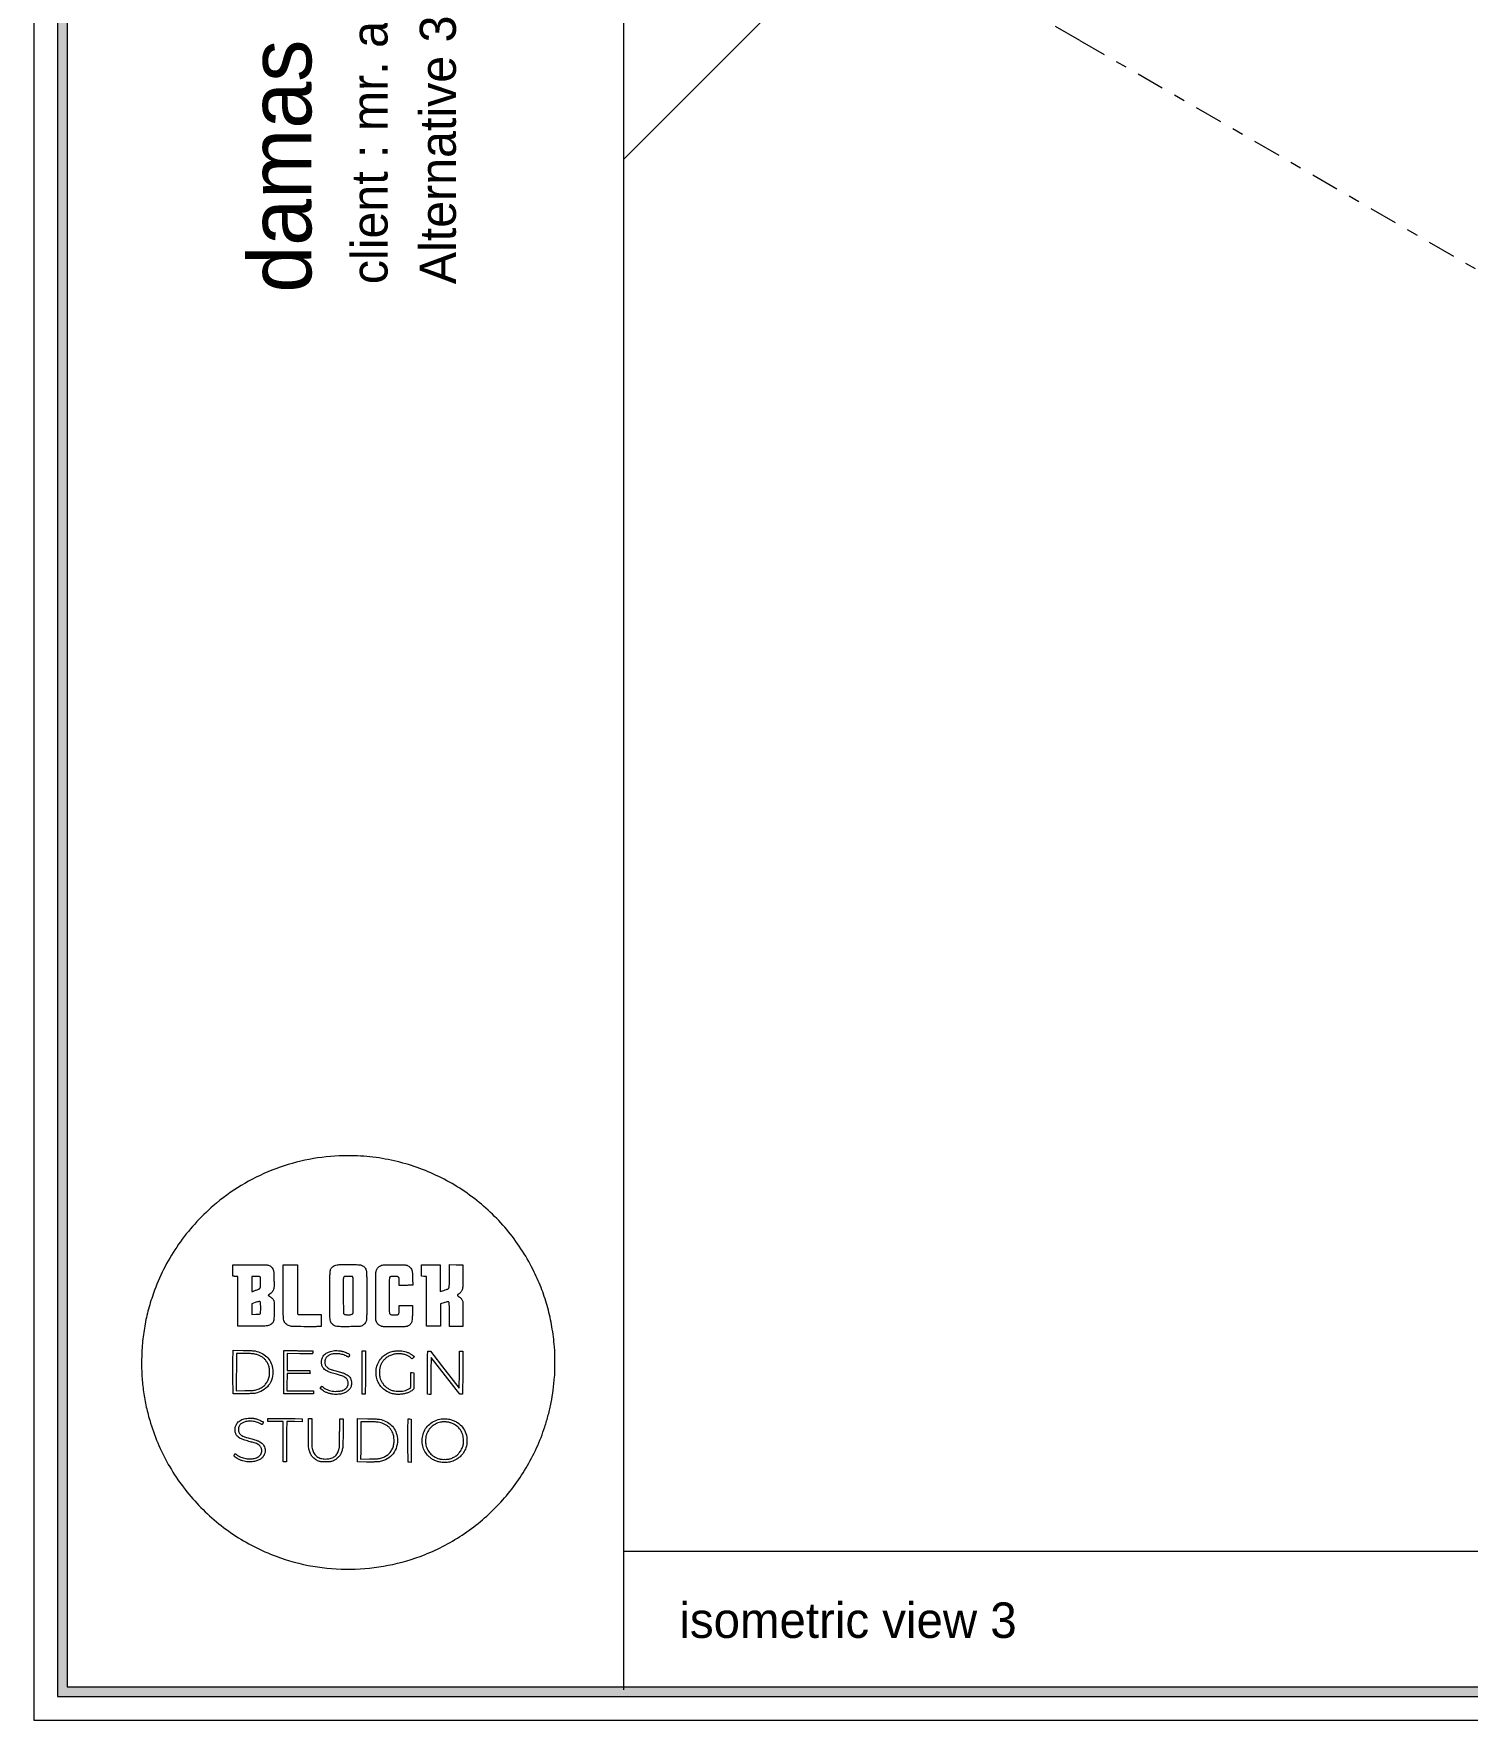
# Model space of a CAD drawing. Header units: metres. Extents: x 294 to 1101, y -498 to -355.
# Drawn here: x 975.54 to 988.33, y -414.34 to -399.29 of the extents above; entities that cross this region are included whole.
import ezdxf

# ---------------------------------------------------------------- set-up
doc = ezdxf.new("R2010")
doc.units = ezdxf.units.M
doc.linetypes.add('DASHDOT2', pattern=[0.5, 0.25, -0.125, 0, -0.125])
doc.layers.add('19-JARDINERIA', color=80, linetype='Continuous', lineweight=0)
doc.layers.add('roof', color=16, linetype='DASHDOT2', lineweight=18)
doc.styles.add('alalala', font='bgothm.ttf', dxfattribs={"height": 0.2})

msp = doc.modelspace()

# ---------------------------------------------------------------- hatches: boundary and pattern name
at = {"layer": '19-JARDINERIA'}
h = msp.add_hatch(color=251, dxfattribs=at)
h.paths.add_polyline_path([(975.75, -414.127), (1025.271, -414.127), (1025.271, -379.12), (975.75, -379.12)])
h.paths.add_polyline_path([(975.835, -414.041), (1025.186, -414.041), (1025.186, -379.205), (975.835, -379.205)], flags=16)

# ---------------------------------------------------------------- linework, layer by layer
at = {"layer": '19-JARDINERIA', "color": 251}
for p, q in [((980.801, -378.907), (980.801, -414.069)), ((980.801, -400.409), (984.431, -396.779)), ((980.801, -412.831), (1025.186, -412.831))]:
    msp.add_line(p, q, dxfattribs=at)
for points in [[(975.537, -414.34), (1025.485, -414.34), (1025.485, -378.907), (975.537, -378.907)], [(975.75, -414.127), (1025.271, -414.127), (1025.271, -379.12), (975.75, -379.12)], [(975.835, -414.041), (1025.186, -414.041), (1025.186, -379.205), (975.835, -379.205)]]:
    msp.add_lwpolyline(points, close=True, dxfattribs=at)
for points in [[(978.262, -409.302, 0.041698), (977.957, -409.342, 0.041727), (977.663, -409.431, 0.041739), (977.388, -409.568, 0.041776), (977.139, -409.748, 0.031335), (976.974, -409.911, 0.03116), (976.829, -410.092, 0.031255), (976.709, -410.29, 0.03198), (976.616, -410.5, 0.020392), (976.566, -410.651, 0.022073), (976.531, -410.802, 0.022032), (976.509, -410.956, 0.020157), (976.5, -411.116, 0.018155), (976.502, -411.255, 0.019099), (976.515, -411.392, 0.019137), (976.538, -411.527, 0.018391), (976.572, -411.662, 0.058754), (976.738, -412.056, 0.058098), (976.992, -412.402, 0.058063), (977.319, -412.681, 0.058546), (977.7, -412.876, 0.046043), (978.027, -412.965, 0.04583), (978.365, -412.992, 0.045841), (978.702, -412.957, 0.046108), (979.026, -412.862, 0.054866), (979.382, -412.673, 0.054622), (979.689, -412.411, 0.054648), (979.932, -412.088, 0.055021), (980.099, -411.722, 0.015337), (980.13, -411.614, 0.015571), (980.155, -411.505, 0.015221), (980.174, -411.393, 0.013286), (980.186, -411.274, 0.016781), (980.189, -411.224, 0.003885), (980.189, -411.14, 0.003903), (980.188, -411.056, 0.016478), (980.185, -411.006, 0.021157), (980.162, -410.828, 0.023704), (980.125, -410.66, 0.024033), (980.073, -410.497, 0.023043), (980.004, -410.339, 0.057962), (979.776, -409.981, 0.057585), (979.47, -409.684, 0.057632), (979.106, -409.465, 0.05824), (978.702, -409.336, 0.014782), (978.592, -409.317, 0.014774), (978.482, -409.306, 0.01482), (978.372, -409.301, 0.015111)], [(977.631, -410.278, -0.059046), (977.646, -410.285, -0.064503), (977.659, -410.296, -0.063038), (977.67, -410.31, -0.052581), (977.677, -410.327, -0.035992), (977.679, -410.337, -0.021113), (977.68, -410.349, -0.010202), (977.681, -410.369, -0.001459), (977.681, -410.408, -0.001527), (977.682, -410.445, -0.009007), (977.682, -410.465, -0.017216), (977.681, -410.478, -0.038332), (977.679, -410.487, -0.044505), (977.674, -410.502, -0.05456), (977.666, -410.515, -0.050594), (977.656, -410.527, -0.03134), (977.641, -410.538, 0.013037), (977.637, -410.541, 0.021259), (977.633, -410.544, 0.016667), (977.631, -410.546, 0.343639), (977.63, -410.547, 0.0964), (977.631, -410.548, 0.002963), (977.636, -410.552, 0.005724), (977.641, -410.556, 0.003918), (977.648, -410.56, -0.027645), (977.66, -410.569, -0.044972), (977.67, -410.579, -0.051047), (977.677, -410.589, -0.052588), (977.681, -410.6, -0.048208), (977.683, -410.609, -0.017179), (977.684, -410.621, -0.008514), (977.684, -410.643, -0.001236), (977.683, -410.685, -0.002714), (977.682, -410.737, -0.019197), (977.68, -410.762, -0.040799), (977.678, -410.777, -0.071712), (977.672, -410.789, -0.049264), (977.667, -410.796, -0.036447), (977.659, -410.803, -0.035932), (977.651, -410.809, -0.043254), (977.642, -410.814, -0.044611), (977.622, -410.819, -0.030039), (977.599, -410.822, -0.013319), (977.561, -410.823, -0.001576), (977.479, -410.823), (977.359, -410.823), (977.359, -410.601), (977.359, -410.378), (977.346, -410.378, -0.007826), (977.34, -410.378, -0.005984), (977.334, -410.378, -0.006054), (977.328, -410.378, -0.014191), (977.324, -410.377), (977.315, -410.376), (977.315, -410.326), (977.315, -410.276), (977.319, -410.275, -0.048374), (977.323, -410.275, -0.00016), (977.366, -410.274, -0.000889), (977.415, -410.274, -0.000557), (977.472, -410.274, -0.000514), (977.56, -410.275, -0.004698), (977.599, -410.275, -0.008642), (977.621, -410.276, -0.06747)], [(977.89, -410.493, 0.000328), (977.89, -410.622, 0.003103), (977.89, -410.677, 0.002168), (977.891, -410.711, 0.193099), (977.893, -410.715, 0.18334), (977.897, -410.717, 0.007882), (977.913, -410.718, 0.006391), (977.94, -410.718, 0.00075), (978, -410.718), (978.103, -410.718), (978.103, -410.772), (978.103, -410.825), (978.083, -410.826, -0.018339), (978.045, -410.827, -0.001582), (977.948, -410.827, -0.000673), (977.844, -410.825, -0.055283), (977.829, -410.823, -0.050464), (977.811, -410.817, -0.052118), (977.795, -410.807, -0.055006), (977.782, -410.795, -0.072459), (977.773, -410.781, -0.069353), (977.767, -410.761, -0.026197), (977.765, -410.732, -0.008188), (977.764, -410.678, -0.000462), (977.764, -410.51), (977.764, -410.274), (977.827, -410.274), (977.89, -410.274)], [(978.455, -410.276, -0.056866), (978.472, -410.283, -0.071784), (978.486, -410.292, -0.071837), (978.496, -410.305, -0.057056), (978.504, -410.322, -0.034608), (978.506, -410.331, -0.024553), (978.508, -410.342, -0.012031), (978.508, -410.359, -0.00174), (978.509, -410.393, -0.003989), (978.51, -410.425, -0.000891), (978.51, -410.48, -0.000925), (978.51, -410.544, -0.000894), (978.509, -410.608, -0.000367), (978.509, -410.711, -0.005963), (978.508, -410.746, -0.017732), (978.507, -410.765, -0.057558), (978.504, -410.777, -0.051877), (978.497, -410.791, -0.055884), (978.488, -410.804, -0.05551), (978.475, -410.814, -0.050012), (978.461, -410.822, -0.058453), (978.452, -410.824, -0.026551), (978.439, -410.826, -0.009255), (978.416, -410.826, -0.000667), (978.353, -410.827, -0.001563), (978.311, -410.827, -0.003388), (978.278, -410.827, -0.003108), (978.253, -410.826, -0.032054), (978.243, -410.825, -0.073099), (978.221, -410.818, -0.086592), (978.203, -410.806, -0.085558), (978.19, -410.788, -0.069419), (978.183, -410.765, -0.039837), (978.181, -410.743, -0.000286), (978.181, -410.556, -0.000459), (978.181, -410.375, -0.023763), (978.183, -410.34, -0.030316), (978.185, -410.324, -0.052134), (978.19, -410.312, -0.057182), (978.196, -410.302, -0.046033), (978.205, -410.292, -0.086422), (978.223, -410.281, -0.066053), (978.245, -410.275, -0.029049), (978.282, -410.273, -0.003624), (978.363, -410.273, -0.001426), (978.405, -410.273, -0.007292), (978.429, -410.274, -0.012917), (978.444, -410.275, -0.034131)], [(978.869, -410.279, -0.067475), (978.885, -410.287, -0.067518), (978.897, -410.298, -0.063309), (978.908, -410.313, -0.048857), (978.915, -410.331, -0.03915), (978.916, -410.339, -0.013628), (978.917, -410.352, -0.008772), (978.918, -410.37, -0.002304), (978.919, -410.399), (978.92, -410.456), (978.898, -410.457, -0.006648), (978.887, -410.457, -0.00242), (978.871, -410.458, -0.002399), (978.854, -410.458, -0.002863), (978.838, -410.458), (978.799, -410.458), (978.799, -410.425, 0.006279), (978.798, -410.401, 0.047723), (978.796, -410.39, 0.118885), (978.793, -410.384, 0.147402), (978.788, -410.381, 0.064274), (978.777, -410.379, 0.006437), (978.751, -410.379, 0.004299), (978.724, -410.38, 0.122112), (978.718, -410.382, 0.082282), (978.716, -410.383, 0.037303), (978.714, -410.386, 0.035631), (978.713, -410.389, 0.040749), (978.712, -410.392, 0.063653), (978.711, -410.398, 0.000995), (978.71, -410.436, 0.002246), (978.71, -410.485, 0.000897), (978.71, -410.552, 0.000562), (978.71, -410.637, 0.003889), (978.71, -410.678, 0.003795), (978.711, -410.704, 0.111544), (978.712, -410.71, 0.118299), (978.717, -410.716, 0.095612), (978.724, -410.719, 0.050103), (978.736, -410.721, 0.010251), (978.757, -410.721, 0.00347), (978.773, -410.721, 0.026474), (978.781, -410.721, 0.057755), (978.786, -410.719, 0.072742), (978.791, -410.717, 0.103263), (978.795, -410.712, 0.086675), (978.797, -410.706, 0.036817), (978.798, -410.695, 0.004478), (978.799, -410.67), (978.799, -410.639), (978.859, -410.639), (978.919, -410.639), (978.918, -410.68, -0.003433), (978.917, -410.719, -0.006518), (978.915, -410.751, -0.005661), (978.913, -410.775, -0.061372), (978.911, -410.784, -0.060172), (978.905, -410.797, -0.056861), (978.896, -410.808, -0.054174), (978.885, -410.817, -0.045883), (978.871, -410.824, -0.058714), (978.861, -410.826, -0.024739), (978.848, -410.827, -0.008506), (978.823, -410.828, -0.00059), (978.754, -410.828, -0.000571), (978.684, -410.828, -0.008771), (978.66, -410.827, -0.026418), (978.647, -410.826, -0.057706), (978.637, -410.823, -0.053755), (978.625, -410.817, -0.04569), (978.615, -410.809, -0.043916), (978.605, -410.798, -0.04141), (978.597, -410.785), (978.59, -410.77), (978.59, -410.563, -0.000676), (978.589, -410.473, -0.00162), (978.59, -410.406, -0.000863), (978.59, -410.354, -0.035696), (978.591, -410.343, -0.02665), (978.594, -410.328, -0.045075), (978.598, -410.316, -0.048463), (978.605, -410.306, -0.037141), (978.613, -410.296, -0.082526), (978.631, -410.283, -0.081378), (978.651, -410.277, -0.032187), (978.686, -410.274, -0.003066), (978.77, -410.274, -0.000882), (978.824, -410.275, -0.009372), (978.846, -410.276, -0.023617), (978.859, -410.277, -0.042447)], [(979.367, -410.373, -0.001902), (979.367, -410.441, -0.015552), (979.366, -410.472, -0.035144), (979.363, -410.49, -0.065957), (979.358, -410.505, -0.045523), (979.353, -410.513, -0.025906), (979.345, -410.523, -0.025523), (979.336, -410.531, -0.03524), (979.327, -410.538, 0.019089), (979.323, -410.541, 0.038569), (979.32, -410.543, 0.050353), (979.318, -410.546, 0.191994), (979.318, -410.547, 0.151611), (979.319, -410.549, 0.014249), (979.322, -410.552, 0.017241), (979.327, -410.556, 0.012721), (979.332, -410.56, -0.01051), (979.344, -410.568, -0.042377), (979.351, -410.574, -0.052572), (979.356, -410.581, -0.022466), (979.361, -410.59), (979.367, -410.603), (979.367, -410.713), (979.367, -410.824), (979.308, -410.824), (979.249, -410.824), (979.248, -410.719, 0.000698), (979.247, -410.656, 0.006998), (979.246, -410.63, 0.01284), (979.245, -410.615, 0.122831), (979.243, -410.609, 0.168586), (979.238, -410.605, 0.107061), (979.23, -410.604, 0.050627), (979.218, -410.607, 0.010002), (979.196, -410.614), (979.168, -410.624), (979.168, -410.724), (979.168, -410.823), (979.106, -410.823), (979.044, -410.823), (979.043, -410.804, -0.014705), (979.042, -410.791, -0.000406), (979.042, -410.731, -0.000836), (979.042, -410.661, -0.000573), (979.042, -410.582), (979.042, -410.379), (979.02, -410.378), (978.998, -410.377), (978.998, -410.327), (978.998, -410.276), (979.082, -410.276), (979.166, -410.275), (979.166, -410.395), (979.166, -410.514), (979.197, -410.504, 0.004385), (979.221, -410.495, 0.030307), (979.232, -410.491, 0.063352), (979.238, -410.486, 0.076956), (979.243, -410.481, 0.109274), (979.245, -410.474, 0.017341), (979.246, -410.461, 0.00782), (979.247, -410.436, 0.000685), (979.247, -410.374), (979.248, -410.273), (979.307, -410.274), (979.367, -410.275)], [(977.484, -410.445, 0.002221), (977.484, -410.471, 0.003704), (977.484, -410.493, 0.000552), (977.485, -410.512, 0.406646), (977.485, -410.512, 0.08267), (977.491, -410.512, 0.001498), (977.517, -410.502, 0.00197), (977.543, -410.493, 0.059127), (977.549, -410.49, 0.039972), (977.551, -410.489, 0.020829), (977.554, -410.486, 0.020578), (977.556, -410.483, 0.029459), (977.558, -410.481, 0.078838), (977.56, -410.476, 0.039123), (977.561, -410.469, 0.017029), (977.561, -410.457, 0.00204), (977.561, -410.431), (977.561, -410.388), (977.557, -410.383, 0.084595), (977.553, -410.38, 0.081607), (977.548, -410.379, 0.028435), (977.54, -410.379, 0.002101), (977.518, -410.378), (977.484, -410.378)], [(978.306, -410.382, 0.070318), (978.304, -410.384, 0.029422), (978.303, -410.387, 0.028391), (978.301, -410.391, 0.032811), (978.301, -410.394, 0.034229), (978.3, -410.401, 0.000366), (978.3, -410.445, 0.001159), (978.3, -410.496, 0.000753), (978.3, -410.556), (978.301, -410.709), (978.305, -410.713, 0.079498), (978.308, -410.715, 0.049002), (978.312, -410.717, 0.029759), (978.319, -410.718, 0.007661), (978.329, -410.72, 0.008601), (978.337, -410.721, 0.009308), (978.345, -410.721, 0.008886), (978.352, -410.721, 0.043789), (978.356, -410.721, 0.019897), (978.366, -410.719, 0.027605), (978.376, -410.716, 0.029884), (978.383, -410.713, 0.123269), (978.386, -410.71, 0.145365), (978.388, -410.705, 0.003815), (978.389, -410.68, 0.004071), (978.389, -410.639, 0.000513), (978.389, -410.55, 0.000799), (978.389, -410.478, 0.002518), (978.389, -410.43, 0.001196), (978.388, -410.394, 0.079511), (978.387, -410.388, 0.037007), (978.386, -410.386, 0.033047), (978.384, -410.383, 0.034579), (978.383, -410.382, 0.081582), (978.381, -410.38, 0.106279), (978.379, -410.38, 0.004361), (978.369, -410.379, 0.007425), (978.357, -410.379, 0.005182), (978.344, -410.378, 0.002529), (978.323, -410.379, 0.02212), (978.314, -410.379, 0.053537), (978.309, -410.38, 0.118772)], [(977.513, -410.612), (977.484, -410.622), (977.484, -410.669), (977.484, -410.717), (977.519, -410.716, 0.008433), (977.548, -410.715, 0.161241), (977.557, -410.712, 0.195562), (977.561, -410.704, 0.013428), (977.563, -410.68, 0.015461), (977.563, -410.657, 0.013967), (977.562, -410.633, 0.008942), (977.56, -410.611, 0.149434), (977.558, -410.605, 0.191285), (977.553, -410.602, 0.069558), (977.546, -410.603, 0.034893), (977.534, -410.605, 0.007014)], [(977.512, -411.044, -0.067071), (977.57, -411.063, -0.077828), (977.617, -411.096, -0.080234), (977.651, -411.142, -0.077425), (977.669, -411.196, -0.08701), (977.669, -411.269, -0.096903), (977.644, -411.336, -0.097985), (977.595, -411.387, -0.091063), (977.53, -411.417, -0.028566), (977.509, -411.422, -0.021148), (977.485, -411.424, -0.012961), (977.452, -411.425, -0.003088), (977.396, -411.425), (977.316, -411.425), (977.315, -411.273, -0.000886), (977.315, -411.212, -0.001025), (977.315, -411.154, -0.000914), (977.315, -411.105, -0.006059), (977.316, -411.08), (977.317, -411.038), (977.407, -411.039, -0.001409), (977.452, -411.04, -0.005296), (977.481, -411.041, -0.007815), (977.5, -411.042, -0.030155)], [(977.346, -411.158, -0.001149), (977.346, -411.198, -0.000783), (977.345, -411.245, -0.000789), (977.345, -411.289, -0.001591), (977.345, -411.324), (977.343, -411.399), (977.422, -411.398, 0.001523), (977.463, -411.397, 0.006455), (977.487, -411.396, 0.010037), (977.503, -411.395, 0.03849), (977.513, -411.394, 0.043707), (977.55, -411.381, 0.056856), (977.582, -411.363, 0.060078), (977.607, -411.339, 0.057999), (977.626, -411.31, 0.024507), (977.633, -411.292, 0.036685), (977.638, -411.276, 0.034068), (977.641, -411.258, 0.01773), (977.642, -411.235, 0.017465), (977.641, -411.211, 0.035583), (977.639, -411.193, 0.038286), (977.634, -411.176, 0.023802), (977.626, -411.156, 0.038483), (977.612, -411.134, 0.045973), (977.597, -411.115, 0.045689), (977.578, -411.099, 0.037251), (977.555, -411.086, 0.039262), (977.528, -411.076, 0.039794), (977.5, -411.07, 0.026274), (977.464, -411.067, 0.006926), (977.405, -411.066), (977.346, -411.066)], [(977.953, -411.042), (978.028, -411.043), (978.028, -411.051, -0.013798), (978.028, -411.054, -0.009073), (978.027, -411.058, -0.009131), (978.027, -411.061, -0.01735), (978.026, -411.064), (978.025, -411.07), (977.912, -411.069), (977.798, -411.067), (977.798, -411.143), (977.798, -411.218), (977.9, -411.218), (978.001, -411.219), (978.002, -411.232), (978.003, -411.245), (977.901, -411.245), (977.799, -411.245), (977.798, -411.287, 0.002056), (977.797, -411.306, 0.001371), (977.797, -411.327, 0.00138), (977.797, -411.348, 0.002706), (977.797, -411.365), (977.797, -411.4), (977.915, -411.4), (978.034, -411.4), (978.034, -411.414), (978.034, -411.427), (977.901, -411.427), (977.768, -411.426), (977.768, -411.275, -0.000881), (977.768, -411.214, -0.001021), (977.768, -411.156, -0.000909), (977.768, -411.107, -0.00607), (977.768, -411.082), (977.77, -411.041), (977.824, -411.041, -0.001705), (977.851, -411.041, -0.000776), (977.885, -411.041, -0.000769), (977.921, -411.042, -0.001057)], [(978.27, -411.043, -0.012324), (978.277, -411.044, -0.006493), (978.285, -411.046, -0.006456), (978.294, -411.048, -0.009892), (978.301, -411.05, -0.025226), (978.316, -411.055, -0.012166), (978.334, -411.062, -0.008172), (978.35, -411.07, -0.104626), (978.356, -411.075, -0.158469), (978.357, -411.076, -0.066919), (978.356, -411.079, -0.040853), (978.355, -411.083, -0.012467), (978.353, -411.088, -0.011997), (978.351, -411.093, -0.019796), (978.349, -411.096, -0.01467), (978.347, -411.099, -0.362052), (978.347, -411.099, -0.010082), (978.346, -411.098, -0.000157), (978.34, -411.095, -0.000419), (978.333, -411.092, -0.000277), (978.325, -411.088, 0.021198), (978.305, -411.079, 0.033964), (978.288, -411.074, 0.032992), (978.27, -411.07, 0.018656), (978.247, -411.069, 0.040633), (978.209, -411.07, 0.070188), (978.179, -411.079, 0.085456), (978.156, -411.093, 0.09772), (978.141, -411.114, 0.022935), (978.138, -411.121, 0.040789), (978.137, -411.127, 0.033558), (978.136, -411.133, 0.010848), (978.136, -411.143, 0.02987), (978.136, -411.157, 0.062161), (978.139, -411.168, 0.067177), (978.144, -411.177, 0.04056), (978.152, -411.186, 0.058402), (978.166, -411.197, 0.039794), (978.184, -411.206, 0.024182), (978.21, -411.215, 0.005946), (978.255, -411.227, -0.010468), (978.292, -411.238, -0.030325), (978.317, -411.248, -0.042307), (978.335, -411.258, -0.047764), (978.351, -411.271, -0.074768), (978.363, -411.288, -0.063784), (978.371, -411.308, -0.061525), (978.374, -411.33, -0.060349), (978.371, -411.353, -0.072466), (978.36, -411.378, -0.075425), (978.343, -411.398, -0.068731), (978.319, -411.414, -0.047185), (978.288, -411.426, -0.038729), (978.269, -411.429, -0.018903), (978.245, -411.431, -0.018837), (978.22, -411.431, -0.030589), (978.199, -411.429, -0.029224), (978.172, -411.422, -0.030124), (978.146, -411.413, -0.031969), (978.123, -411.401, -0.049327), (978.105, -411.388), (978.094, -411.379), (978.099, -411.37, 0.000212), (978.101, -411.367, 0.000231), (978.103, -411.364, 0.000216), (978.104, -411.361, 0.001141), (978.105, -411.36, -0.296279), (978.107, -411.359, -0.091505), (978.109, -411.36, -0.040165), (978.113, -411.362, -0.008394), (978.119, -411.367, 0.039562), (978.136, -411.379, 0.028838), (978.156, -411.389, 0.028038), (978.178, -411.397, 0.030737), (978.201, -411.402, 0.032984), (978.217, -411.404, 0.01349), (978.239, -411.404, 0.013445), (978.261, -411.403, 0.034453), (978.276, -411.401, 0.045244), (978.297, -411.395, 0.056803), (978.315, -411.385, 0.061567), (978.328, -411.373, 0.070593), (978.338, -411.358, 0.022451), (978.341, -411.351, 0.038415), (978.342, -411.346, 0.033901), (978.343, -411.34, 0.013598), (978.343, -411.331, 0.037622), (978.342, -411.318, 0.055484), (978.339, -411.306, 0.059628), (978.334, -411.297, 0.053231), (978.326, -411.288, 0.043098), (978.312, -411.277, 0.043868), (978.297, -411.269, 0.028273), (978.276, -411.262, 0.007066), (978.24, -411.252, -0.00898), (978.192, -411.238, -0.031871), (978.162, -411.227, -0.04873), (978.142, -411.216, -0.0573), (978.125, -411.201, -0.04017), (978.117, -411.19, -0.053176), (978.111, -411.178, -0.048647), (978.108, -411.166, -0.027056), (978.106, -411.15, -0.025976), (978.106, -411.135, -0.040785), (978.108, -411.122, -0.041173), (978.111, -411.11, -0.027118), (978.117, -411.097, -0.111272), (978.14, -411.07, -0.074821), (978.176, -411.051, -0.065866), (978.221, -411.041, -0.054101)], [(978.497, -411.11, -0.002465), (978.498, -411.144, -0.000803), (978.497, -411.194, -0.0008), (978.497, -411.249, -0.000901), (978.497, -411.303), (978.495, -411.43), (978.482, -411.429), (978.468, -411.428), (978.467, -411.277, -0.000882), (978.467, -411.216, -0.001023), (978.467, -411.158, -0.00091), (978.467, -411.109, -0.006066), (978.468, -411.084), (978.469, -411.043), (978.483, -411.043), (978.497, -411.044)], [(978.822, -411.043, -0.030605), (978.849, -411.048, -0.032879), (978.874, -411.056, -0.034031), (978.897, -411.068, -0.038646), (978.918, -411.081, -0.005718), (978.924, -411.086, -0.00885), (978.929, -411.09, -0.003903), (978.933, -411.094, -0.208923), (978.933, -411.095, -0.174443), (978.933, -411.096, -0.006664), (978.93, -411.099, -0.011255), (978.927, -411.102, -0.00762), (978.924, -411.106), (978.914, -411.115), (978.91, -411.111, 0.047186), (978.904, -411.105, 0.014683), (978.893, -411.097, 0.015177), (978.881, -411.089, 0.026172), (978.87, -411.084, 0.05074), (978.842, -411.074, 0.038572), (978.81, -411.069, 0.037661), (978.776, -411.07, 0.0417), (978.744, -411.075, 0.035442), (978.73, -411.08, 0.017971), (978.713, -411.087, 0.017899), (978.697, -411.096, 0.028868), (978.684, -411.105, 0.049173), (978.663, -411.124, 0.044992), (978.646, -411.147, 0.043992), (978.633, -411.173, 0.042562), (978.625, -411.202, 0.038157), (978.623, -411.219, 0.017544), (978.623, -411.242, 0.017469), (978.624, -411.264, 0.041874), (978.627, -411.281, 0.044724), (978.635, -411.303, 0.030404), (978.648, -411.327, 0.030639), (978.663, -411.348, 0.050626), (978.679, -411.364, 0.038552), (978.703, -411.381, 0.04432), (978.728, -411.393, 0.04335), (978.756, -411.4, 0.034282), (978.786, -411.403, 0.030736), (978.816, -411.403, 0.03875), (978.843, -411.399, 0.041329), (978.868, -411.391, 0.045033), (978.89, -411.379), (978.902, -411.371), (978.902, -411.304), (978.902, -411.237), (978.916, -411.237), (978.93, -411.238), (978.931, -411.31), (978.931, -411.382), (978.923, -411.389, -0.042464), (978.897, -411.407, -0.045284), (978.869, -411.419, -0.042718), (978.837, -411.427, -0.031191), (978.802, -411.431, -0.016351), (978.778, -411.431, -0.027617), (978.758, -411.429, -0.029261), (978.739, -411.425, -0.021454), (978.719, -411.419, -0.060219), (978.678, -411.398, -0.059339), (978.643, -411.369, -0.059872), (978.616, -411.332, -0.063479), (978.599, -411.29, -0.067419), (978.592, -411.234, -0.069592), (978.6, -411.178, -0.071269), (978.624, -411.128, -0.076631), (978.659, -411.088, -0.054514), (978.695, -411.064, -0.050972), (978.735, -411.049, -0.050144), (978.778, -411.042, -0.049255)], [(979.206, -411.211), (979.334, -411.376), (979.335, -411.327, 0.003119), (979.336, -411.301, 0.000795), (979.336, -411.259, 0.00081), (979.337, -411.211, 0.000821), (979.337, -411.163), (979.337, -411.047), (979.352, -411.047), (979.366, -411.047), (979.366, -411.239), (979.365, -411.43), (979.353, -411.43), (979.34, -411.43), (979.212, -411.266), (979.083, -411.101), (979.082, -411.216, 0.000182), (979.082, -411.264, 0.000177), (979.081, -411.312, 0.000174), (979.081, -411.355, 0.000652), (979.081, -411.381), (979.081, -411.431), (979.066, -411.431), (979.052, -411.43), (979.052, -411.279, -0.000883), (979.052, -411.218, -0.001023), (979.052, -411.16, -0.000911), (979.052, -411.11, -0.006066), (979.053, -411.086), (979.054, -411.045), (979.066, -411.045), (979.078, -411.046)], [(977.498, -411.645, -0.012324), (977.505, -411.646, -0.006493), (977.514, -411.648, -0.006456), (977.523, -411.65, -0.009892), (977.53, -411.652, -0.025226), (977.545, -411.657, -0.012166), (977.562, -411.665, -0.008172), (977.579, -411.673, -0.104626), (977.585, -411.677, -0.158469), (977.585, -411.679, -0.066919), (977.585, -411.681, -0.040853), (977.584, -411.685, -0.012467), (977.582, -411.691, -0.011997), (977.58, -411.695, -0.019796), (977.578, -411.698, -0.01467), (977.576, -411.701, -0.362052), (977.576, -411.701, -0.010082), (977.574, -411.7, -0.000157), (977.569, -411.698, -0.000419), (977.562, -411.694, -0.000277), (977.554, -411.69, 0.021198), (977.534, -411.681, 0.033964), (977.517, -411.676, 0.032992), (977.499, -411.672, 0.018656), (977.476, -411.671, 0.040633), (977.438, -411.672, 0.070188), (977.408, -411.681, 0.085456), (977.385, -411.695, 0.09772), (977.37, -411.716, 0.022935), (977.367, -411.723, 0.040789), (977.365, -411.729, 0.033558), (977.365, -411.735, 0.010848), (977.364, -411.745, 0.02987), (977.365, -411.759, 0.062161), (977.368, -411.77, 0.067177), (977.373, -411.779, 0.04056), (977.381, -411.788, 0.058402), (977.395, -411.799, 0.039794), (977.413, -411.808, 0.024182), (977.439, -411.817, 0.005946), (977.483, -411.829, -0.010468), (977.521, -411.84, -0.030325), (977.546, -411.85, -0.042307), (977.564, -411.86, -0.047764), (977.58, -411.873, -0.074768), (977.592, -411.89, -0.063784), (977.6, -411.91, -0.061525), (977.602, -411.932, -0.060349), (977.599, -411.955, -0.072466), (977.589, -411.98, -0.075425), (977.572, -412, -0.068731), (977.548, -412.016, -0.047185), (977.517, -412.028, -0.038729), (977.498, -412.031, -0.018903), (977.474, -412.033, -0.018837), (977.449, -412.033, -0.030589), (977.428, -412.031, -0.029224), (977.401, -412.025, -0.030124), (977.375, -412.015, -0.031969), (977.352, -412.004, -0.049327), (977.334, -411.991), (977.323, -411.981), (977.327, -411.973, 0.000212), (977.329, -411.969, 0.000231), (977.331, -411.966, 0.000216), (977.333, -411.963, 0.001141), (977.334, -411.962, -0.296279), (977.335, -411.961, -0.091505), (977.338, -411.962, -0.040165), (977.342, -411.964, -0.008394), (977.348, -411.969, 0.039562), (977.365, -411.981, 0.028838), (977.385, -411.991, 0.028038), (977.407, -411.999, 0.030737), (977.429, -412.004, 0.032984), (977.446, -412.006, 0.01349), (977.468, -412.006, 0.013445), (977.489, -412.006, 0.034453), (977.505, -412.003, 0.045244), (977.526, -411.997, 0.056803), (977.543, -411.988, 0.061567), (977.557, -411.975, 0.070593), (977.567, -411.96, 0.022451), (977.569, -411.954, 0.038415), (977.571, -411.948, 0.033901), (977.572, -411.942, 0.013598), (977.572, -411.933, 0.037622), (977.571, -411.92, 0.055484), (977.568, -411.909, 0.059628), (977.562, -411.899, 0.053231), (977.555, -411.89, 0.043098), (977.541, -411.879, 0.043868), (977.526, -411.871, 0.028273), (977.504, -411.864, 0.007066), (977.468, -411.854, -0.00898), (977.421, -411.84, -0.031871), (977.391, -411.829, -0.04873), (977.37, -411.818, -0.0573), (977.354, -411.803, -0.04017), (977.345, -411.792, -0.053176), (977.34, -411.781, -0.048647), (977.336, -411.768, -0.027056), (977.335, -411.752, -0.025976), (977.335, -411.737, -0.040785), (977.336, -411.724, -0.041173), (977.34, -411.712, -0.027118), (977.346, -411.699, -0.111272), (977.369, -411.672, -0.074821), (977.405, -411.653, -0.065866), (977.45, -411.644, -0.054101)], [(977.871, -411.648), (977.933, -411.649), (977.932, -411.662), (977.932, -411.675), (977.863, -411.674), (977.795, -411.674), (977.794, -411.756, 0.001414), (977.793, -411.794, 0.000722), (977.793, -411.843, 0.000717), (977.793, -411.892, 0.001077), (977.793, -411.936), (977.793, -412.033), (977.778, -412.033), (977.764, -412.033), (977.764, -411.854), (977.764, -411.674), (977.695, -411.674), (977.626, -411.674), (977.626, -411.662, -0.009794), (977.626, -411.657, -0.013945), (977.626, -411.653, -0.009871), (977.626, -411.649, -0.164193), (977.627, -411.648, -0.198766), (977.63, -411.647, -0.000132), (977.72, -411.647, -0.001805), (977.804, -411.647, -0.003426)], [(978.018, -411.769, 0.001473), (978.018, -411.852, 0.01178), (978.019, -411.89, 0.025978), (978.022, -411.914, 0.042581), (978.027, -411.933, 0.081647), (978.045, -411.967, 0.096001), (978.072, -411.991, 0.087821), (978.108, -412.005, 0.057286), (978.152, -412.008, 0.063353), (978.192, -412.001, 0.09075), (978.223, -411.985, 0.092774), (978.246, -411.959, 0.069109), (978.261, -411.923, 0.034754), (978.264, -411.911, 0.018118), (978.265, -411.897, 0.008223), (978.266, -411.873, 0.001025), (978.267, -411.821, 0.000533), (978.267, -411.784, 0.000491), (978.268, -411.747, 0.00049), (978.268, -411.713, 0.001628), (978.268, -411.691), (978.269, -411.649), (978.283, -411.649), (978.298, -411.649), (978.298, -411.762, -0.001565), (978.298, -411.808, -0.002212), (978.297, -411.849, -0.001706), (978.297, -411.882, -0.020085), (978.296, -411.895, -0.017039), (978.293, -411.914, -0.022715), (978.289, -411.931, -0.023958), (978.285, -411.946, -0.02312), (978.278, -411.962, -0.017877), (978.273, -411.971, -0.029885), (978.268, -411.978, -0.026452), (978.262, -411.985, -0.010857), (978.253, -411.995, -0.022334), (978.24, -412.007, -0.039049), (978.227, -412.016, -0.038508), (978.213, -412.023, -0.021053), (978.196, -412.029, -0.016156), (978.184, -412.032, -0.033275), (978.176, -412.033, -0.021473), (978.164, -412.034, -0.003479), (978.142, -412.034, -0.003479), (978.12, -412.034, -0.021473), (978.109, -412.033, -0.033275), (978.1, -412.032, -0.016156), (978.089, -412.029, -0.021053), (978.071, -412.023, -0.038508), (978.057, -412.016, -0.039049), (978.045, -412.007, -0.022334), (978.031, -411.995, -0.010786), (978.022, -411.985, -0.026642), (978.016, -411.978, -0.030233), (978.012, -411.971, -0.01805), (978.007, -411.962, -0.025564), (978, -411.945, -0.02554), (977.995, -411.928, -0.024644), (977.991, -411.91, -0.020555), (977.989, -411.891, -0.012751), (977.989, -411.877, -0.001173), (977.988, -411.843, -0.001513), (977.988, -411.802, -0.001186), (977.988, -411.758), (977.989, -411.647), (978.003, -411.647), (978.018, -411.647)], [(978.623, -411.653, -0.067071), (978.681, -411.673, -0.077828), (978.728, -411.706, -0.080234), (978.762, -411.752, -0.077425), (978.78, -411.806, -0.08701), (978.78, -411.879, -0.096903), (978.755, -411.946, -0.097985), (978.707, -411.997, -0.091063), (978.641, -412.027, -0.028566), (978.62, -412.032, -0.021148), (978.596, -412.034, -0.012961), (978.563, -412.035, -0.003088), (978.508, -412.035), (978.427, -412.034), (978.426, -411.883, -0.000886), (978.426, -411.822, -0.001025), (978.426, -411.764, -0.000914), (978.427, -411.714, -0.006059), (978.427, -411.69), (978.428, -411.648), (978.518, -411.649, -0.001409), (978.563, -411.65, -0.005296), (978.592, -411.651, -0.007815), (978.611, -411.652, -0.030155)], [(978.457, -411.768, -0.001149), (978.457, -411.808, -0.000783), (978.457, -411.855, -0.000789), (978.456, -411.899, -0.001591), (978.456, -411.934), (978.454, -412.009), (978.533, -412.008, 0.001523), (978.574, -412.007, 0.006455), (978.598, -412.006, 0.010037), (978.614, -412.005, 0.03849), (978.624, -412.004, 0.043707), (978.661, -411.991, 0.056856), (978.693, -411.973, 0.060078), (978.718, -411.949, 0.057999), (978.737, -411.92, 0.024507), (978.745, -411.902, 0.036685), (978.749, -411.885, 0.034068), (978.752, -411.868, 0.01773), (978.753, -411.845, 0.017465), (978.752, -411.821, 0.035583), (978.75, -411.803, 0.038286), (978.745, -411.786, 0.023802), (978.737, -411.766, 0.038483), (978.724, -411.744, 0.045973), (978.708, -411.725, 0.045689), (978.689, -411.709, 0.037251), (978.666, -411.696, 0.039262), (978.639, -411.686, 0.039794), (978.612, -411.68, 0.026274), (978.575, -411.677, 0.006926), (978.516, -411.676), (978.457, -411.676)], [(978.907, -411.718, -0.002465), (978.907, -411.752, -0.000803), (978.907, -411.802, -0.0008), (978.907, -411.857, -0.000901), (978.907, -411.911), (978.905, -412.038), (978.891, -412.037), (978.878, -412.036), (978.877, -411.885, -0.000882), (978.877, -411.824, -0.001023), (978.877, -411.766, -0.00091), (978.877, -411.717, -0.006066), (978.878, -411.692), (978.879, -411.651), (978.893, -411.651), (978.907, -411.652)], [(979.256, -411.655, -0.017187), (979.273, -411.661, -0.021268), (979.289, -411.667, -0.022146), (979.304, -411.674, -0.02193), (979.319, -411.682, -0.085196), (979.364, -411.725, -0.082508), (979.394, -411.781, -0.081003), (979.404, -411.844, -0.077933), (979.394, -411.908, -0.065801), (979.373, -411.951, -0.06402), (979.342, -411.988, -0.063128), (979.302, -412.016, -0.060869), (979.256, -412.034, -0.03461), (979.238, -412.037, -0.015553), (979.215, -412.039, -0.015592), (979.191, -412.039, -0.031642), (979.172, -412.037, -0.037619), (979.14, -412.03, -0.041305), (979.111, -412.019, -0.041495), (979.084, -412.003, -0.038642), (979.06, -411.982, -0.06886), (979.029, -411.941, -0.067904), (979.009, -411.893, -0.067082), (979.004, -411.84, -0.064497), (979.012, -411.788, -0.074373), (979.035, -411.737, -0.073498), (979.071, -411.696, -0.072077), (979.119, -411.666, -0.067304), (979.175, -411.651, -0.033428), (979.192, -411.649, -0.016323), (979.215, -411.65, -0.016332), (979.238, -411.652, -0.031785)], [(979.18, -411.678, 0.07398), (979.133, -411.691, 0.073431), (979.092, -411.716, 0.073369), (979.06, -411.753, 0.073653), (979.04, -411.797, 0.04022), (979.036, -411.813, 0.016971), (979.035, -411.834, 0.017061), (979.034, -411.856, 0.034701), (979.036, -411.873, 0.071201), (979.049, -411.918, 0.072826), (979.074, -411.956, 0.071561), (979.11, -411.986, 0.065178), (979.154, -412.006, 0.016297), (979.165, -412.009, 0.031445), (979.173, -412.01, 0.02153), (979.184, -412.011, 0.004176), (979.204, -412.011, 0.00409), (979.224, -412.011, 0.022354), (979.235, -412.01, 0.03264), (979.243, -412.009, 0.015596), (979.254, -412.006, 0.046026), (979.287, -411.992, 0.054412), (979.315, -411.973, 0.055315), (979.338, -411.949, 0.050208), (979.356, -411.92, 0.018551), (979.364, -411.903, 0.031615), (979.369, -411.888, 0.031435), (979.372, -411.873, 0.018093), (979.373, -411.854, 0.067093), (979.369, -411.804, 0.07628), (979.352, -411.759, 0.077302), (979.322, -411.722, 0.071482), (979.282, -411.694, 0.017693), (979.267, -411.688, 0.026518), (979.254, -411.684, 0.025741), (979.241, -411.68, 0.015433), (979.224, -411.678, 0.008446), (979.212, -411.677, 0.021536), (979.203, -411.676, 0.020331), (979.193, -411.677, 0.006824)]]:
    msp.add_lwpolyline(points, format="xyb", close=True, dxfattribs=at)
at = {"layer": 'roof'}
for q in [(984.592, -399.183), (988.627, -401.512)]:
    msp.add_line((984.875, -399.346), q, dxfattribs=at)

# ---------------------------------------------------------------- texts
at = {"layer": '19-JARDINERIA', "color": 251, "style": 'alalala'}
for s, height, p in [('damas bird house', 0.56271, (978.015, -401.598)), ('client : mr. abdolmohamadi', 0.32254, (978.695, -401.522)), ('Alternative 3', 0.32254, (979.305, -401.522))]:
    msp.add_text(s, height=height, rotation=90, dxfattribs=at).set_placement(p)
msp.add_text('isometric view 3', height=0.31657, dxfattribs=at).set_placement((981.3, -413.605))

doc.saveas('drawing.dxf')
